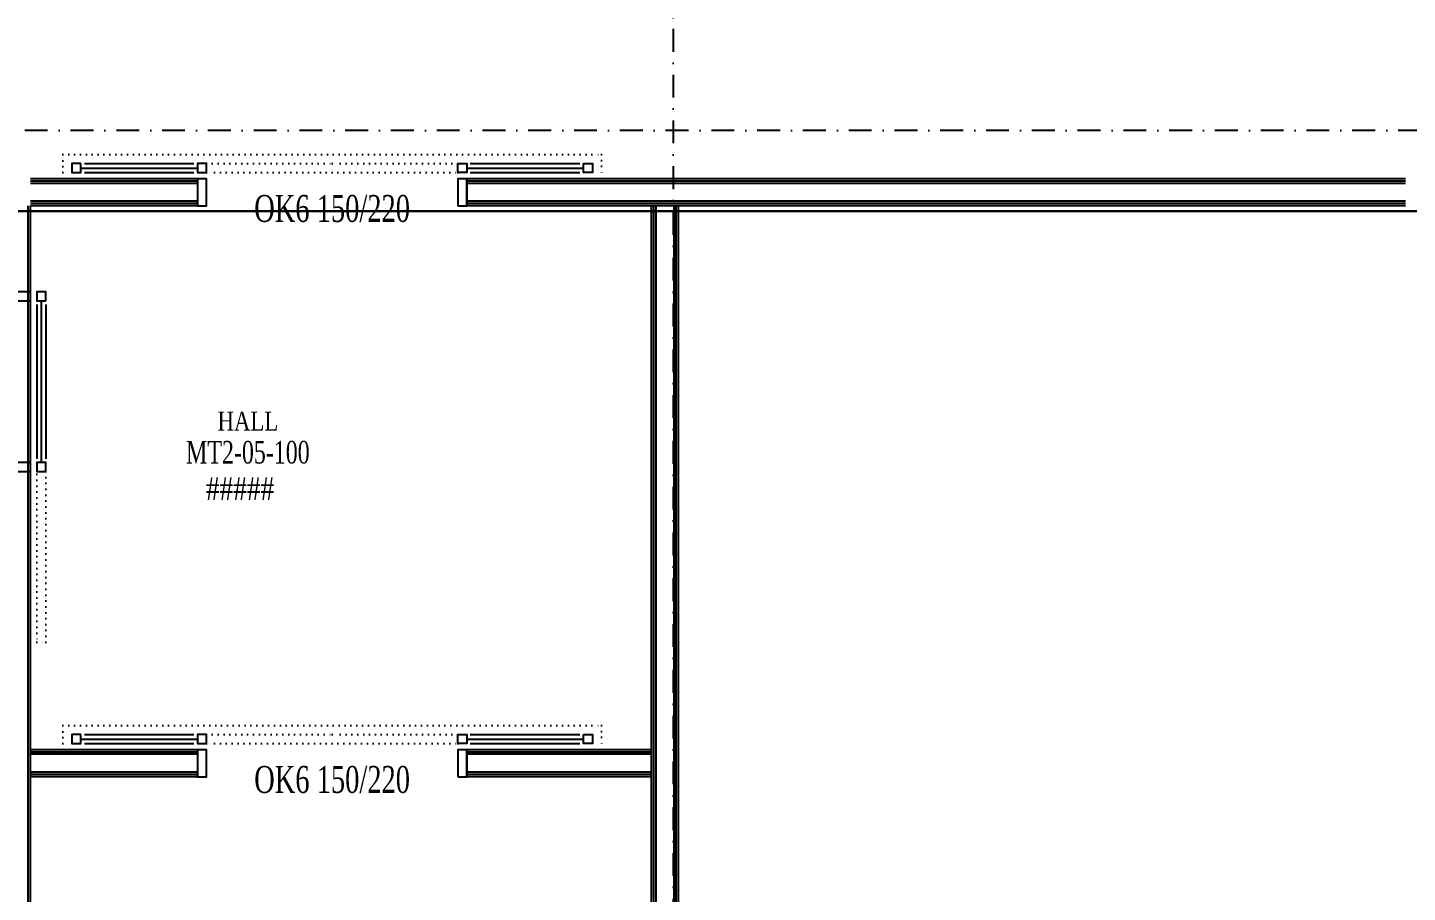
# Model space of a CAD drawing. Header units: inches. Extents: x -772 to 6765, y -813 to 4093.
# Drawn here: x 890 to 1659, y 2976 to 3457 of the extents above; entities that cross this region are included whole.
import ezdxf
from ezdxf.enums import TextEntityAlignment as Align

# ---------------------------------------------------------------- set-up
doc = ezdxf.new("R2010")
doc.units = ezdxf.units.IN
doc.header["$MEASUREMENT"] = 0
doc.set_wipeout_variables(frame=1)
doc.linetypes.add('DASHDOT', pattern=[25.4, 12.7, -6.35, 0, -6.35])
doc.linetypes.add('DOT2', pattern=[3.175, 0, -3.175])
for name, color, linetype in [('FHM_BEYAZ ALÇIPAN', 7, 'Continuous'), ('H_GAP_Cam', 153, 'Continuous'), ('H_GAP_Kapi_', 120, 'Continuous'), ('H_GAP_KapiIzdusum', 8, 'DOT2'), ('H_GAP_PozKapi', 9, 'Continuous'), ('H_GAP_WipeoutKapi', 255, 'DOT2'), ('H_ROM_MahalEng', 61, 'Continuous'), ('H_ROM_MahalNumarasi', 61, 'Continuous'), ('H_STR_Aks', 250, 'DASHDOT')]:
    doc.layers.add(name, color=color, linetype=linetype)
doc.styles.add('HG', font='times.ttf')
doc.styles.add('HG_POZ', font='times.ttf')
doc.styles.add('XR_IZM_MH_PLN_04_ROM$0$HG', font='times.ttf')

# ---------------------------------------------------------------- blocks, each defined once
blk = doc.blocks.new('*U43')
at = {"layer": 'H_GAP_Cam'}
blk.add_line((7, 8.5), (93, 8.5), dxfattribs=at)
at = {"layer": 'H_GAP_PozKapi', "color": 132, "style": 'HG_POZ', "width": 0.7}
blk.add_attdef('KAPIPOZ', text='', height=15, dxfattribs=at).set_placement((70, -16.5), align=Align.MIDDLE)
at = {"ltscale": 30}
blk.add_wipeout([(0, 3.5), (100, 3.5), (100, -18.5), (0, -18.5)], dxfattribs=at).dxf.layer = 'H_GAP_WipeoutKapi'
for points in [[(5, 8.5), (0, 8.5), (0, 3.5), (5, 3.5)], [(100, 8.5), (95, 8.5), (95, 3.5), (100, 3.5)], [(0, -15), (5, -15), (5, 0), (0, 0)], [(95, -15), (100, -15), (100, 0), (95, 0)]]:
    blk.add_lwpolyline(points, close=True)
at = {"layer": 'H_GAP_Cam'}
for p, q in [((5, 6), (95, 6)), ((7, 3.5), (93, 3.5))]:
    blk.add_line(p, q, dxfattribs=at)
at = {"layer": 'H_GAP_KapiIzdusum', "linetype": 'DOT2'}
blk.add_lwpolyline([(95, 3.5), (195, 3.5), (195, 8.5), (95, 8.5)], dxfattribs=at)
blk = doc.blocks.new('*U40')
for points in [[(-65, 8.5), (-70, 8.5), (-70, 3.5), (-65, 3.5)], [(215, 8.5), (220, 8.5), (220, 3.5), (215, 3.5)]]:
    blk.add_lwpolyline(points, close=True)
at = {"layer": 'H_GAP_Cam'}
for p, q in [((-63, 8.5), (-2, 8.5)), ((152, 8.5), (213, 8.5))]:
    blk.add_line(p, q, dxfattribs=at)
at = {"layer": 'H_GAP_PozKapi', "color": 132, "style": 'HG_POZ', "width": 0.7}
blk.add_attdef('KAPIPOZ', text='', height=15, dxfattribs=at).set_placement((75, -16.5), align=Align.MIDDLE)
at = {"ltscale": 30}
blk.add_wipeout([(0, 3.5), (150, 3.5), (150, -18.5), (0, -18.5)], dxfattribs=at).dxf.layer = 'H_GAP_WipeoutKapi'
for points in [[(5, 8.5), (0, 8.5), (0, 3.5), (5, 3.5)], [(145, 8.5), (150, 8.5), (150, 3.5), (145, 3.5)], [(0, -15), (5, -15), (5, 0), (0, 0)], [(145, -15), (150, -15), (150, 0), (145, 0)]]:
    blk.add_lwpolyline(points, close=True)
at = {"layer": 'H_GAP_Cam'}
for p, q in [((-65, 6), (0, 6)), ((-63, 3.5), (-2, 3.5)), ((150, 6), (215, 6)), ((152, 3.5), (213, 3.5))]:
    blk.add_line(p, q, dxfattribs=at)
at = {"layer": 'H_GAP_KapiIzdusum', "linetype": 'DOT2'}
blk.add_lwpolyline([(-75, 3.5), (-75, 13.5), (225, 13.5), (225, 3.5)], dxfattribs=at)
for points in [[(75, 8.5), (75, 3.5), (5, 3.5), (5, 8.5)], [(75, 8.5), (75, 3.5), (145, 3.5), (145, 8.5)]]:
    blk.add_lwpolyline(points, close=True, dxfattribs=at)
blk = doc.blocks.new('Not_Mahal')
at = {"color": 0, "style": 'XR_IZM_MH_PLN_04_ROM$0$HG', "width": 0.7}
blk.add_attdef('NO', text='', height=18, dxfattribs=at).set_placement((0, 22.5), align=Align.MIDDLE_CENTER)

msp = doc.modelspace()

# ---------------------------------------------------------------- linework, layer by layer
at = {"layer": 'FHM_BEYAZ ALÇIPAN'}
for points in [[(1658, 3373), (892, 3373)], [(1658, 3371.75), (892, 3371.75)], [(1658, 3370.5), (892, 3370.5)], [(1658, 3360.5), (892, 3360.5)], [(1658, 3359.25), (892, 3359.25)], [(1658, 3358), (892, 3358)], [(1238, 2592), (1238, 3358)], [(1239.25, 2592), (1239.25, 3358)], [(1240.5, 2592), (1240.5, 3358)], [(1250.5, 2592), (1250.5, 3358)], [(1251.75, 2592), (1251.75, 3358)], [(1253, 2592), (1253, 3358)], [(1238, 3055), (892, 3055)], [(1238, 3053.75), (892, 3053.75)], [(1238, 3052.5), (892, 3052.5)], [(1238, 3042.5), (892, 3042.5)], [(1238, 3041.25), (892, 3041.25)], [(1238, 3040), (892, 3040)]]:
    msp.add_lwpolyline(points, dxfattribs=at)
at = {"layer": 'H_STR_Aks'}
for p, q in [((1250, 4043.005), (1250, -712.77)), ((6664.509, 3400), (-659.052, 3400))]:
    msp.add_line(p, q, dxfattribs=at)

# ---------------------------------------------------------------- block references
at = {"layer": 'H_GAP_Kapi_'}
ref = msp.add_blockref('*U43', (892, 3310), dxfattribs=dict(at, rotation=270))
ref.add_attrib('KAPIPOZ', 'OK1 100/220', dxfattribs={"layer": 'H_GAP_PozKapi', "color": 132, "height": 15, "rotation": 450, "style": 'HG_POZ', "width": 0.7}).set_placement((875.5, 3240.008), align=Align.MIDDLE)
at = {"layer": 'H_ROM_MahalNumarasi'}
ref = msp.add_blockref('Not_Mahal', (1013.096, 3220.753), dxfattribs=dict(at, xscale=0.7, yscale=0.7))
ref.add_attrib('ROOMNAME', 'HALL', dxfattribs={"layer": 'H_ROM_MahalEng', "height": 10.5, "style": 'HG', "width": 0.8}).set_placement((1013.096, 3238.078), align=Align.MIDDLE_CENTER)
ref.add_attrib('NO', 'MT2-05-100', dxfattribs={"layer": '0', "color": 0, "height": 12.6, "style": 'HG', "width": 0.7}).set_placement((1013.096, 3220.753), align=Align.MIDDLE_CENTER)
ref.add_attrib('ALAN', '#####', dxfattribs={"layer": '0', "color": 0, "height": 12.6, "style": 'HG', "width": 0.8}).set_placement((1027.796, 3200.453), align=Align.MIDDLE_RIGHT)

# ---------------------------------------------------------------- next in the draw order: linework, layer by layer
at = {"layer": 'FHM_BEYAZ ALÇIPAN'}
for points in [[(890.75, 2592), (890.75, 3358)], [(892, 2592), (892, 3358)]]:
    msp.add_lwpolyline(points, dxfattribs=at)

# ---------------------------------------------------------------- next in the draw order: block references
at = {"layer": 'H_GAP_Kapi_'}
ref = msp.add_blockref('*U40', (985, 3373.022), dxfattribs=at)
ref.add_attrib('KAPIPOZ', 'OK6 150/220', dxfattribs={"layer": 'H_GAP_PozKapi', "color": 132, "height": 15, "style": 'HG_POZ', "width": 0.7}).set_placement((1060, 3356.522), align=Align.MIDDLE)
ref = msp.add_blockref('*U40', (985, 3055), dxfattribs=at)
ref.add_attrib('KAPIPOZ', 'OK6 150/220', dxfattribs={"layer": 'H_GAP_PozKapi', "color": 132, "height": 15, "style": 'HG_POZ', "width": 0.7}).set_placement((1060, 3038.5), align=Align.MIDDLE)

# ---------------------------------------------------------------- next in the draw order: linework, layer by layer
at = {"lineweight": 30}
msp.add_lwpolyline([(1740, 3355), (-75.747, 3355)], dxfattribs=at)
at = {"layer": 'FHM_BEYAZ ALÇIPAN'}
for points in [[(985, 3373), (985, 3358.022)], [(1135, 3373), (1135, 3358)], [(985, 3055), (985, 3040)], [(1135, 3055), (1135, 3040)]]:
    msp.add_lwpolyline(points, dxfattribs=at)

doc.saveas('drawing.dxf')
